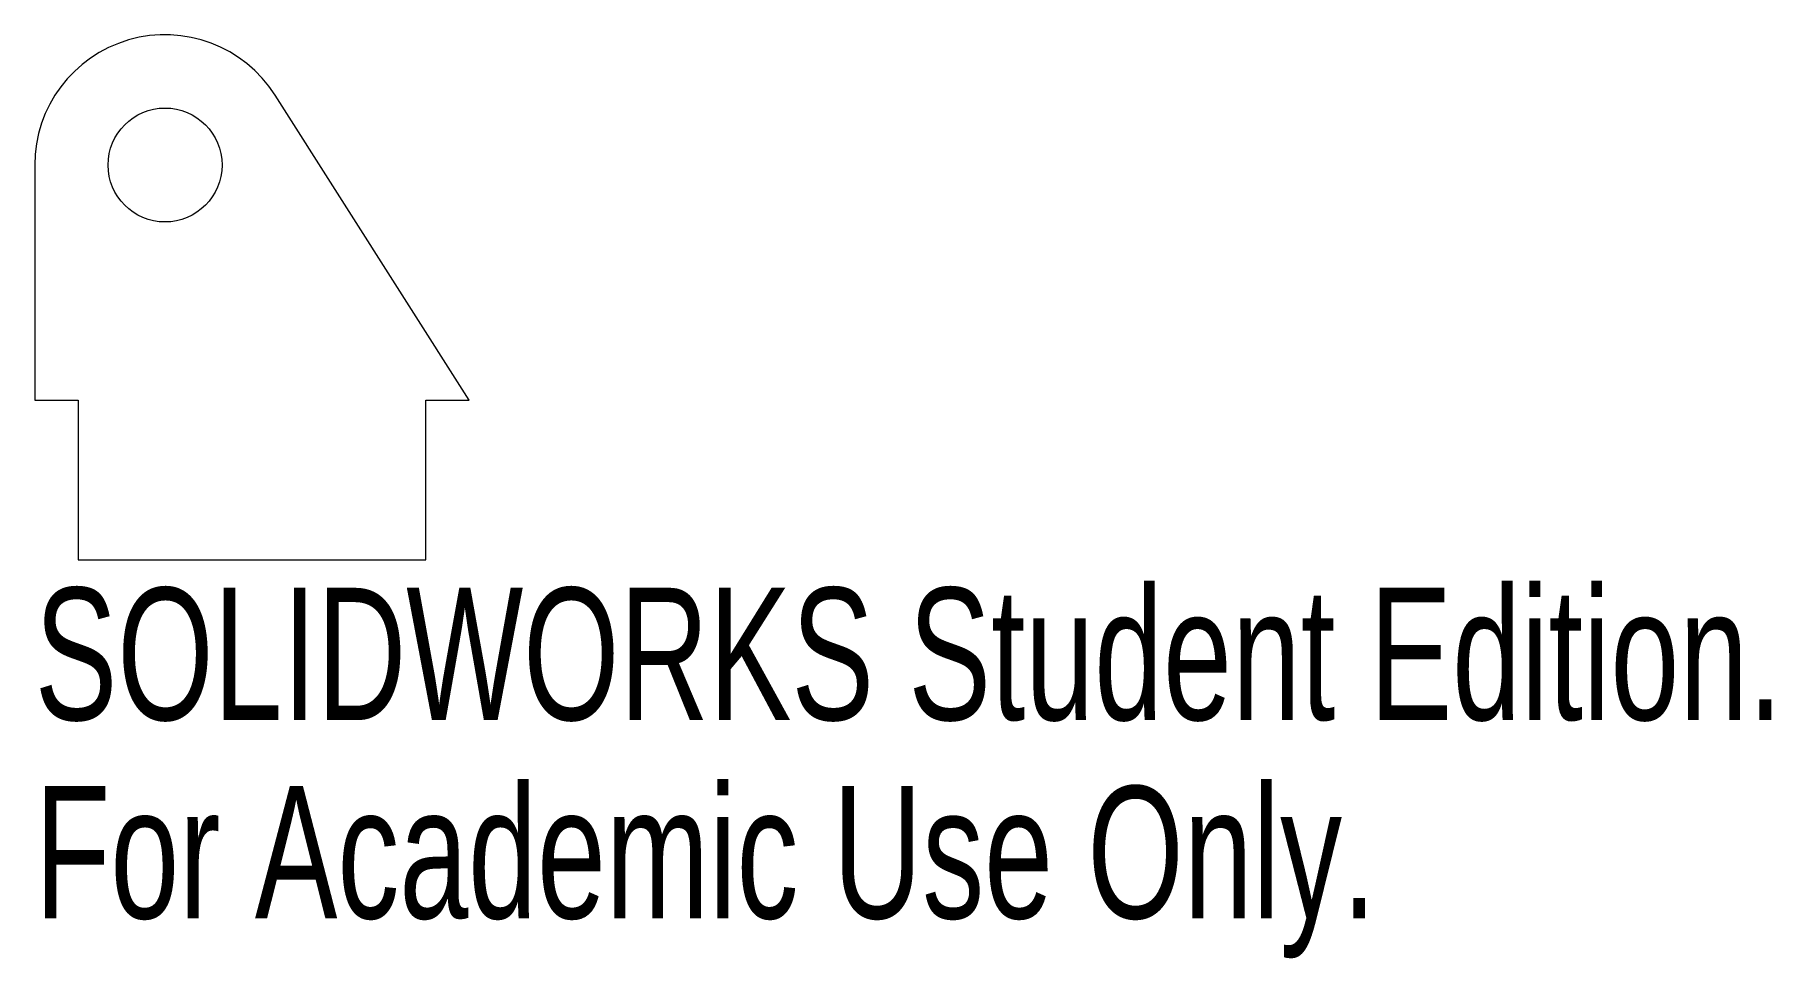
# Model space of a CAD drawing. Header units: inches. Extents: x -0.31 to 2.19, y -0.69 to 0.64.
import ezdxf

# ---------------------------------------------------------------- set-up
doc = ezdxf.new("R2010")
doc.units = ezdxf.units.IN
doc.header["$MEASUREMENT"] = 0
doc.styles.add('SLDTEXTSTYLE0', font='TXT', dxfattribs={"width": 0.7})

msp = doc.modelspace()

# ---------------------------------------------------------------- linework, layer by layer
at = {"color": 7, "linetype": 'Continuous', "lineweight": 15}
for p, q in [((0.3125, 0.115), (0.0332, 0.554)), ((-0.3125, 0.4533), (-0.3125, 0.115)), ((-0.3125, 0.115), (-0.25, 0.115)), ((-0.25, 0.115), (-0.25, -0.115)), ((0.25, -0.115), (0.25, 0.115)), ((0.25, 0.115), (0.3125, 0.115)), ((-0.25, -0.115), (0.25, -0.115))]:
    msp.add_line(p, q, dxfattribs=at)
msp.add_circle((-0.125, 0.4533), 0.082, dxfattribs=at)
msp.add_arc((-0.125, 0.4533), 0.1875, 32.4685, 180, dxfattribs=at)

# ---------------------------------------------------------------- texts
at = {"color": 7, "linetype": 'Continuous', "char_height": 0.1903, "attachment_point": 1, "style": 'SLDTEXTSTYLE0'}
for s, insert in [('SOLIDWORKS Student Edition.', (-0.3125, -0.1551)), ('For Academic Use Only.', (-0.3125, -0.4406))]:
    msp.add_mtext(s, dxfattribs=dict(at, insert=insert))

doc.saveas('drawing.dxf')
